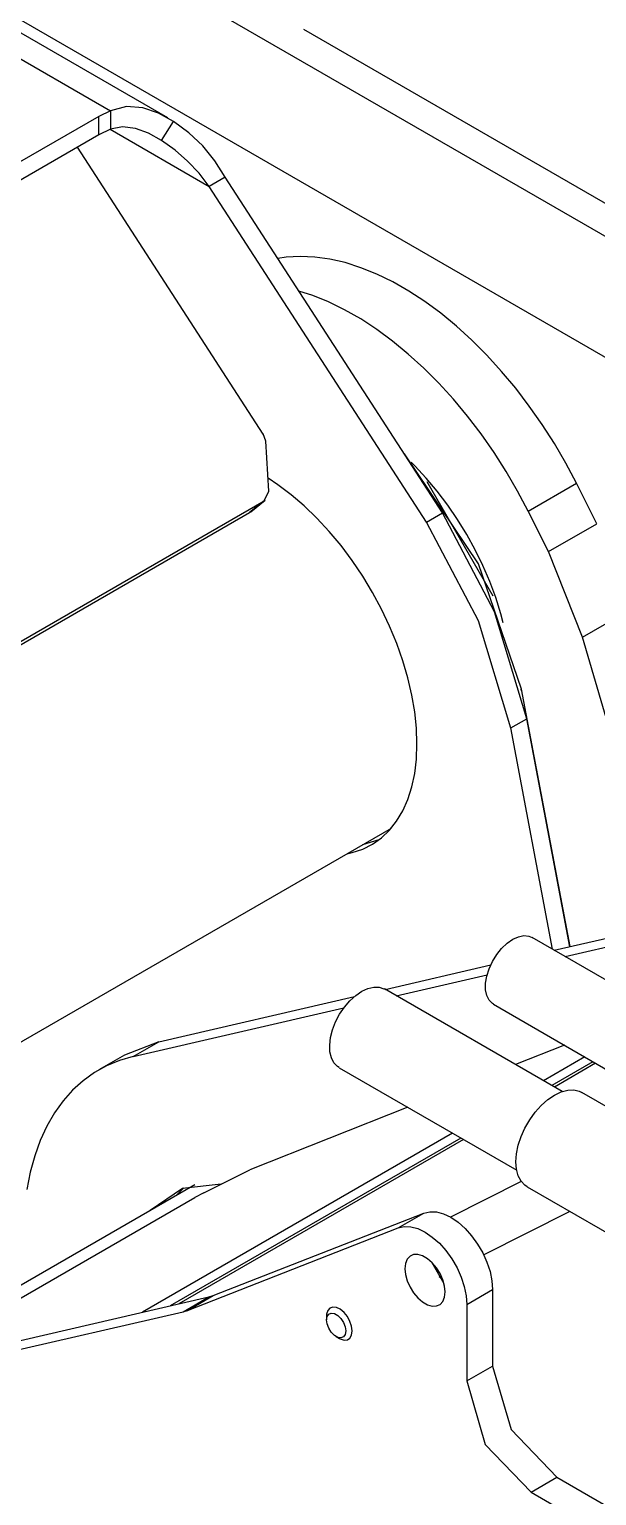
# Model space of a CAD drawing. Extents: x 0 to 258, y 0 to 184.
# Drawn here: x 121.17 to 127.41, y 108.76 to 124.9 of the extents above; entities that cross this region are included whole.
import ezdxf

# ---------------------------------------------------------------- set-up
doc = ezdxf.new("R2010")
doc.units = 0

msp = doc.modelspace()

# ---------------------------------------------------------------- linework, layer by layer
for p, q in [((122.693349, 123.928923), (48.371191, 166.835554)), ((48.123012, 166.691356), (122.060996, 124.00671)), ((114.444974, 130.166203), (136.096066, 117.666243)), ((113.995977, 129.093054), (134.658586, 117.163536)), ((124.187449, 124.902588), (186.518442, 88.91639)), ((122.060885, 124.006612), (121.933305, 123.944356)), ((122.237216, 124.051607), (122.060885, 124.006604)), ((122.060996, 124.00671), (122.060996, 123.802452)), ((122.417696, 124.04023), (122.237216, 124.051607)), ((122.592797, 123.981347), (122.417696, 124.04023)), ((122.757698, 123.889275), (122.592797, 123.981347)), ((121.933202, 123.944269), (112.69317, 118.610275)), ((121.933202, 123.740275), (121.933202, 123.944269)), ((122.060882, 123.802479), (121.933303, 123.740222)), ((122.060731, 123.802452), (123.149226, 123.174068)), ((122.194605, 123.828897), (122.060882, 123.802465)), ((122.337332, 123.812017), (122.194605, 123.828897)), ((122.48186, 123.75837), (122.337332, 123.812017)), ((122.624028, 123.678363), (122.757643, 123.889235)), ((122.92578, 123.764281), (122.757698, 123.889275)), ((121.933202, 123.740275), (112.69317, 118.406017)), ((122.624137, 123.678439), (122.48186, 123.75837)), ((122.773772, 123.572318), (122.624137, 123.678439)), ((123.077423, 123.618525), (122.92578, 123.764281)), ((123.743214, 120.448069), (121.700898, 123.606132)), ((122.911802, 123.451544), (122.773772, 123.572318)), ((123.211154, 123.454711), (123.077423, 123.618525)), ((123.037188, 123.318019), (122.911802, 123.451544)), ((123.149292, 123.174062), (123.037188, 123.318019)), ((123.326068, 123.276112), (123.211154, 123.454711)), ((123.325967, 123.276197), (123.149226, 123.174068)), ((125.539204, 119.478637), (123.149226, 123.174068)), ((125.715945, 119.580766), (123.325967, 123.276197)), ((123.997174, 122.393844), (123.905573, 122.380033)), ((124.151794, 122.40329), (123.997174, 122.393844)), ((124.312116, 122.396437), (124.151794, 122.40329)), ((124.477324, 122.373339), (124.312116, 122.396437)), ((124.646578, 122.334117), (124.477324, 122.373339)), ((124.819012, 122.278965), (124.646578, 122.334117)), ((124.99375, 122.208165), (124.819012, 122.278965)), ((125.169899, 122.122078), (124.99375, 122.208165)), ((125.346564, 122.021142), (125.169899, 122.122078)), ((124.288681, 121.97281), (124.137054, 122.022105)), ((124.46342, 121.902011), (124.288681, 121.97281)), ((124.639569, 121.815926), (124.46342, 121.902011)), ((125.522845, 121.905874), (125.346564, 122.021142)), ((125.697843, 121.776858), (125.522845, 121.905874)), ((124.816236, 121.71499), (124.639569, 121.815926)), ((124.992515, 121.599722), (124.816236, 121.71499)), ((125.870663, 121.634753), (125.697843, 121.776858)), ((125.167512, 121.470706), (124.992515, 121.599722)), ((126.04043, 121.480284), (125.870663, 121.634753)), ((125.340335, 121.328601), (125.167512, 121.470706)), ((126.206273, 121.314234), (126.04043, 121.480284)), ((125.5101, 121.17413), (125.340335, 121.328601)), ((126.367354, 121.137456), (126.206273, 121.314234)), ((125.675946, 121.008083), (125.5101, 121.17413)), ((126.522847, 120.950845), (126.367354, 121.137456)), ((125.837024, 120.831304), (125.675946, 121.008083)), ((126.671958, 120.755353), (126.522847, 120.950845)), ((125.992517, 120.644691), (125.837024, 120.831304)), ((126.813933, 120.551979), (126.671958, 120.755353)), ((126.14163, 120.449201), (125.992517, 120.644691)), ((123.770522, 120.368181), (123.743265, 120.448154)), ((126.283603, 120.245827), (126.14163, 120.449201)), ((126.948042, 120.341757), (126.813933, 120.551979)), ((123.805392, 119.818361), (123.770467, 120.368165)), ((127.073608, 120.125759), (126.948042, 120.341757)), ((126.111655, 119.019302), (125.296539, 120.229219)), ((125.412778, 120.099282), (125.371514, 120.139396)), ((125.538482, 119.963329), (125.412778, 120.099282)), ((126.417715, 120.035605), (126.283603, 120.245827)), ((127.189988, 119.905086), (127.073608, 120.125759)), ((123.905176, 119.888627), (123.796295, 119.961025)), ((125.65915, 119.818626), (125.538482, 119.963329)), ((126.543281, 119.819608), (126.417715, 120.035605)), ((123.753261, 119.711523), (123.805331, 119.818414)), ((124.051049, 119.778846), (123.905176, 119.888627)), ((124.194477, 119.656093), (124.051049, 119.778846)), ((126.275541, 118.661827), (125.548864, 119.920607)), ((125.774005, 119.666134), (125.65915, 119.818626)), ((126.65966, 119.598932), (126.543281, 119.819608)), ((126.659713, 119.599022), (127.189937, 119.905145)), ((127.413245, 119.459587), (127.189937, 119.905145)), ((114.620128, 114.439124), (123.753269, 119.71147)), ((123.753269, 119.71147), (123.594254, 119.58447)), ((123.606425, 119.592937), (123.765704, 119.719937)), ((124.334401, 119.521272), (124.194477, 119.656093)), ((125.882297, 119.506855), (125.774005, 119.666134)), ((114.636532, 114.41346), (123.594254, 119.58447)), ((123.594254, 119.58447), (123.606425, 119.592937)), ((124.469783, 119.375383), (124.334401, 119.521272)), ((126.11278, 118.389828), (125.539135, 119.4787)), ((125.539204, 119.478637), (125.715945, 119.580766)), ((126.289556, 118.491879), (125.715911, 119.580753)), ((125.983317, 119.341845), (125.882297, 119.506855)), ((126.883021, 119.153464), (126.659713, 119.599022)), ((126.883021, 119.153464), (127.413245, 119.459587)), ((124.599622, 119.219504), (124.469783, 119.375383)), ((126.076405, 119.172186), (125.983317, 119.341845)), ((124.722955, 119.054793), (124.599622, 119.219504)), ((126.160945, 118.998998), (126.076405, 119.172186)), ((127.25599, 118.211356), (126.882918, 119.153478)), ((124.838871, 118.882468), (124.722955, 119.054793)), ((126.587376, 117.640171), (126.111655, 119.019302)), ((126.236375, 118.823413), (126.160945, 118.998998)), ((124.946512, 118.7038), (124.838871, 118.882468)), ((126.30219, 118.646581), (126.236375, 118.823413)), ((125.045079, 118.520119), (124.946512, 118.7038)), ((126.357945, 118.469663), (126.30219, 118.646581)), ((125.133842, 118.332783), (125.045079, 118.520119)), ((126.64606, 117.313906), (126.289556, 118.491879)), ((127.256083, 118.211284), (127.786307, 118.517407)), ((125.212145, 118.143175), (125.133842, 118.332783)), ((126.469285, 117.211856), (126.11278, 118.389828)), ((126.383769, 118.369441), (126.357945, 118.469663)), ((128.182123, 115.05084), (127.256083, 118.211284)), ((125.27941, 117.952702), (125.212145, 118.143175)), ((125.335136, 117.762776), (125.27941, 117.952702)), ((125.378912, 117.574798), (125.335136, 117.762776)), ((125.410413, 117.390164), (125.378912, 117.574798)), ((126.57584, 117.633435), (126.587482, 117.64005)), ((127.119823, 114.805307), (126.587482, 117.64005)), ((125.42941, 117.21024), (125.410413, 117.390164)), ((125.43576, 117.036356), (125.42941, 117.21024)), ((126.469213, 117.211954), (126.645955, 117.313819)), ((126.926677, 114.777261), (126.469213, 117.211954)), ((127.117441, 114.804778), (126.645955, 117.313819)), ((125.42941, 116.869793), (125.43576, 117.036345)), ((125.410413, 116.7118), (125.42941, 116.869793)), ((125.378906, 116.563541), (125.410413, 116.7118)), ((125.335126, 116.426111), (125.378906, 116.563541)), ((125.279397, 116.300527), (125.335126, 116.426111)), ((125.212129, 116.187719), (125.279397, 116.300527)), ((126.94705, 114.765355), (133.471402, 116.273743)), ((116.203128, 110.943983), (125.153442, 116.11076)), ((125.045053, 116.003678), (125.13382, 116.088524)), ((125.13382, 116.088524), (125.212129, 116.187719)), ((127.067964, 114.695505), (133.188563, 116.110495)), ((124.838842, 115.879422), (124.946485, 115.933804)), ((124.840239, 115.93005), (125.018592, 115.982725)), ((124.840239, 115.93005), (125.018592, 115.982725)), ((124.946485, 115.933804), (125.045053, 116.003678)), ((124.663463, 115.827997), (124.722923, 115.840935)), ((124.722923, 115.840935), (124.838842, 115.879422)), ((126.552168, 114.914196), (126.611916, 114.926261)), ((126.611916, 114.926261), (126.666325, 114.921393)), ((126.31304, 114.71746), (126.367452, 114.785143)), ((126.367452, 114.785143), (126.427203, 114.842055)), ((126.427203, 114.842055), (126.489684, 114.885709)), ((126.489684, 114.885709), (126.552168, 114.914196)), ((126.666325, 114.921393), (126.702168, 114.906735)), ((128.669485, 113.771052), (126.702311, 114.906643)), ((125.084915, 114.334879), (126.247228, 114.603695)), ((126.229419, 114.561954), (126.266349, 114.641964)), ((126.266349, 114.641964), (126.31304, 114.71746)), ((125.206094, 114.265029), (126.207805, 114.496539)), ((126.19079, 114.402427), (126.20386, 114.480929)), ((126.20386, 114.480929), (126.229419, 114.561954)), ((124.761081, 114.26823), (124.827992, 114.314236)), ((124.827992, 114.314236), (124.894902, 114.345483)), ((124.894902, 114.345483), (124.959394, 114.360855)), ((124.959394, 114.360855), (125.019134, 114.359797)), ((125.019134, 114.359797), (125.071966, 114.342308)), ((125.071966, 114.342308), (125.077972, 114.339001)), ((127.033569, 113.209872), (125.078036, 114.339112)), ((126.190787, 114.329878), (126.19079, 114.402427)), ((126.203858, 114.266458), (126.190787, 114.329878)), ((122.310762, 113.595634), (124.631684, 114.132208)), ((122.593601, 113.758882), (124.747307, 114.256827)), ((124.584009, 114.060601), (124.636844, 114.139079)), ((124.636844, 114.139079), (124.696589, 114.209133)), ((124.696589, 114.209133), (124.761081, 114.26823)), ((126.229416, 114.214935), (126.203858, 114.266458)), ((126.266336, 114.17756), (126.229408, 114.214935)), ((126.277184, 114.170628), (126.266336, 114.17756)), ((126.277126, 114.170573), (128.2443, 113.034982)), ((124.506378, 113.889916), (124.53999, 113.976533)), ((124.53999, 113.976533), (124.584009, 114.060601)), ((124.474813, 113.72153), (124.484391, 113.803879)), ((124.484391, 113.803879), (124.506378, 113.889916)), ((122.59372, 113.758937), (122.216084, 113.611075)), ((122.310762, 113.595634), (122.593601, 113.758882)), ((124.478014, 113.645852), (124.474813, 113.72153)), ((124.493863, 113.579571), (124.478014, 113.645852)), ((127.057646, 113.719988), (126.519484, 113.506734)), ((122.018932, 113.493195), (121.885252, 113.418728)), ((122.216041, 113.61098), (121.933202, 113.447732)), ((122.161016, 113.552258), (122.018932, 113.493195)), ((122.310876, 113.595655), (122.161016, 113.552258)), ((124.521782, 113.525088), (124.493863, 113.579571)), ((124.560755, 113.484366), (124.521768, 113.52508)), ((124.577979, 113.472963), (124.560755, 113.484366)), ((124.577974, 113.472867), (126.533507, 112.343892)), ((127.281748, 113.590607), (126.827988, 113.32867)), ((127.372764, 113.537955), (126.919004, 113.276018)), ((127.401604, 113.521286), (126.947844, 113.259349)), ((121.760559, 113.329185), (121.645405, 113.224956)), ((121.885252, 113.418728), (121.760559, 113.329185)), ((121.645405, 113.224956), (121.540289, 113.106499)), ((126.875681, 113.121178), (126.949355, 113.17115)), ((126.949355, 113.17115), (127.023025, 113.206239)), ((127.023025, 113.206239), (127.09446, 113.225368)), ((127.09446, 113.225368), (127.161481, 113.228014)), ((127.161481, 113.228014), (127.22206, 113.213991)), ((127.22206, 113.213991), (127.249331, 113.200868)), ((128.397759, 112.537831), (127.249204, 113.200876)), ((121.540289, 113.106499), (121.445676, 112.974335)), ((125.333623, 113.036835), (123.594783, 112.347596)), ((126.73722, 112.983055), (126.804247, 113.057837)), ((126.804247, 113.057837), (126.875681, 113.121178)), ((121.361981, 112.829044), (121.289572, 112.671263)), ((121.445676, 112.974335), (121.361981, 112.829044)), ((126.624341, 112.808528), (126.676638, 112.899101)), ((126.676638, 112.899101), (126.73722, 112.983055)), ((121.289572, 112.671263), (121.228766, 112.501684)), ((125.827864, 112.751349), (122.414479, 110.780735)), ((125.918881, 112.698697), (122.718485, 110.851114)), ((125.94772, 112.682029), (122.814793, 110.873339)), ((126.550662, 112.618648), (126.58192, 112.714086)), ((126.58192, 112.714086), (126.624341, 112.808528)), ((126.525051, 112.436318), (126.531507, 112.52511)), ((126.531507, 112.52511), (126.550662, 112.618648)), ((121.228766, 112.501684), (121.179831, 112.321055)), ((123.088107, 112.094919), (123.594783, 112.347596)), ((126.53148, 112.354967), (126.525051, 112.436318)), ((126.550609, 112.283527), (126.53148, 112.354967)), ((122.99074, 112.181967), (119.327324, 110.067155)), ((121.179831, 112.321055), (121.14298, 112.130164)), ((123.281385, 112.191346), (122.854017, 112.144095)), ((126.583778, 112.221654), (125.803787, 111.828219)), ((126.581862, 112.224176), (126.550609, 112.283527)), ((126.624267, 112.178715), (126.581854, 112.224181)), ((119.728697, 110.159759), (122.989418, 112.042267)), ((122.854017, 112.144095), (122.500706, 111.899048)), ((122.846268, 112.128931), (122.783538, 112.062338)), ((122.846268, 112.128931), (122.783538, 112.062338)), ((122.870371, 112.151077), (122.846268, 112.128931)), ((122.870371, 112.151077), (122.846268, 112.128931)), ((123.088176, 112.094961), (122.989425, 112.042251)), ((126.649296, 112.161623), (126.624267, 112.178715)), ((126.649394, 112.161594), (127.720426, 111.543263)), ((123.194205, 110.964885), (125.511952, 111.872405)), ((125.229113, 111.709157), (125.511952, 111.872405)), ((125.512015, 111.872481), (125.577645, 111.887642)), ((125.577645, 111.887642), (125.650257, 111.884811)), ((125.650257, 111.884811), (125.727645, 111.864068)), ((125.727645, 111.864068), (125.807457, 111.82605)), ((127.118764, 111.890661), (126.16997, 111.41203)), ((122.911366, 110.801637), (125.229113, 111.709157)), ((125.229171, 111.709199), (125.294803, 111.72436)), ((125.294803, 111.72436), (125.367415, 111.721529)), ((125.367415, 111.721529), (125.444803, 111.700786)), ((125.444803, 111.700786), (125.524615, 111.66277)), ((125.807457, 111.82605), (125.887268, 111.771908)), ((125.887268, 111.771908), (125.964653, 111.703286)), ((125.964653, 111.703286), (126.037263, 111.622265)), ((125.524615, 111.66277), (125.604426, 111.608626)), ((125.604426, 111.608626), (125.681811, 111.540004)), ((125.681811, 111.540004), (125.754421, 111.458983)), ((126.037263, 111.622265), (126.10289, 111.531312)), ((125.359187, 111.396772), (125.328924, 111.363617)), ((125.399062, 111.414552), (125.359187, 111.396772)), ((125.446232, 111.415875), (125.399062, 111.414552)), ((125.497955, 111.400741), (125.446232, 111.415875)), ((125.551224, 111.369985), (125.497955, 111.400741)), ((125.754421, 111.458983), (125.820046, 111.36803)), ((126.10289, 111.531312), (126.159537, 111.433189)), ((126.159537, 111.433189), (126.205487, 111.330875)), ((125.310033, 111.317008), (125.303603, 111.259652)), ((125.303603, 111.259652), (125.310033, 111.194879)), ((125.328924, 111.363617), (125.310033, 111.317008)), ((125.602945, 111.325403), (125.551224, 111.369985)), ((125.599555, 111.328822), (125.732471, 111.098581)), ((125.650112, 111.269584), (125.602945, 111.325403)), ((125.689984, 111.205772), (125.650112, 111.269584)), ((125.820046, 111.36803), (125.876695, 111.269907)), ((125.876695, 111.269907), (125.922646, 111.167593)), ((126.205487, 111.330875), (126.239341, 111.227481)), ((126.239341, 111.227481), (126.260084, 111.126146)), ((125.310033, 111.194879), (125.328924, 111.126458)), ((125.328924, 111.126458), (125.359182, 111.058362)), ((125.359182, 111.058362), (125.399054, 110.994553)), ((125.704304, 111.177081), (125.677845, 111.163587)), ((125.720242, 111.137676), (125.689984, 111.205772)), ((125.739133, 111.069255), (125.720242, 111.137676)), ((125.745563, 111.004485), (125.739133, 111.069255)), ((125.922646, 111.167593), (125.956499, 111.064199)), ((125.956499, 111.064199), (125.977242, 110.962866)), ((126.260084, 111.126146), (126.267069, 111.029954)), ((116.490994, 109.411254), (123.145257, 110.949804)), ((122.862418, 110.786556), (123.145257, 110.949804)), ((122.911366, 110.801637), (123.194205, 110.964885)), ((123.145281, 110.949788), (123.194223, 110.964896)), ((125.399054, 110.994553), (125.446221, 110.938734)), ((125.446221, 110.938734), (125.497942, 110.894151)), ((125.497942, 110.894151), (125.551213, 110.863396)), ((125.689979, 110.867365), (125.720242, 110.900517)), ((125.720242, 110.900517), (125.739133, 110.947126)), ((125.739133, 110.947126), (125.745563, 111.004485)), ((125.977242, 110.962866), (125.984227, 110.866672)), ((125.984233, 110.866725), (126.267072, 111.029972)), ((126.267072, 111.029972), (126.267072, 110.188599)), ((116.508722, 109.317591), (122.862418, 110.786556)), ((122.862439, 110.786508), (122.911379, 110.801616)), ((124.441338, 110.761135), (124.43975, 110.737693)), ((124.439761, 110.696889), (124.446164, 110.735084)), ((124.439862, 110.737608), (124.439862, 110.696862)), ((124.453773, 110.800476), (124.441338, 110.761135)), ((124.446164, 110.735084), (124.464579, 110.761278)), ((124.477533, 110.826987), (124.453773, 110.800476)), ((124.464579, 110.761278), (124.492799, 110.772337)), ((124.510495, 110.838311), (124.477533, 110.826987)), ((124.492799, 110.772337), (124.527415, 110.766887)), ((124.549735, 110.833443), (124.510495, 110.838311)), ((124.527415, 110.766887), (124.56425, 110.745615)), ((124.591775, 110.812805), (124.549735, 110.833443)), ((124.56425, 110.745615), (124.598865, 110.711084)), ((124.632872, 110.778246), (124.591775, 110.812805)), ((124.669379, 110.73283), (124.632872, 110.778246)), ((124.69805, 110.680591), (124.669379, 110.73283)), ((125.551213, 110.863396), (125.602934, 110.848262)), ((125.602934, 110.848262), (125.650104, 110.849585)), ((125.650104, 110.849585), (125.689979, 110.867365)), ((125.984233, 110.866725), (125.984233, 110.025351)), ((124.446164, 110.651307), (124.439761, 110.696892)), ((124.464579, 110.603838), (124.446164, 110.651307)), ((124.492794, 110.560203), (124.464579, 110.603838)), ((124.598865, 110.711084), (124.62708, 110.667449)), ((124.62708, 110.667449), (124.645495, 110.619977)), ((124.645495, 110.619977), (124.651898, 110.574395)), ((124.651898, 110.574395), (124.645495, 110.5362)), ((124.716332, 110.626174), (124.69805, 110.680591)), ((124.716308, 110.5299), (124.722606, 110.574406)), ((124.722603, 110.574411), (124.716332, 110.626174)), ((124.527409, 110.525669), (124.492794, 110.560203)), ((124.564245, 110.504397), (124.527409, 110.525669)), ((124.545695, 110.513242), (124.581149, 110.492869)), ((124.59886, 110.498946), (124.564245, 110.504397)), ((124.581159, 110.492766), (124.591743, 110.487104)), ((124.591743, 110.487104), (124.632843, 110.474219)), ((124.62708, 110.510006), (124.59886, 110.498946)), ((124.645495, 110.5362), (124.62708, 110.510006)), ((124.632843, 110.474219), (124.66935, 110.477473)), ((124.66935, 110.477473), (124.698026, 110.496602)), ((124.698026, 110.496602), (124.716308, 110.5299)), ((125.984233, 110.025351), (126.267072, 110.188599)), ((126.267016, 110.188588), (126.470629, 109.489654)), ((125.984172, 110.025306), (126.187786, 109.326373)), ((126.470629, 109.489654), (126.974085, 108.963823)), ((126.187786, 109.326373), (126.691243, 108.800543)), ((126.691198, 108.800596), (126.974038, 108.963844)), ((126.974038, 108.963844), (129.095199, 107.739089)), ((126.691198, 108.800596), (128.81236, 107.575841))]:
    msp.add_line(p, q)

doc.saveas('drawing.dxf')
